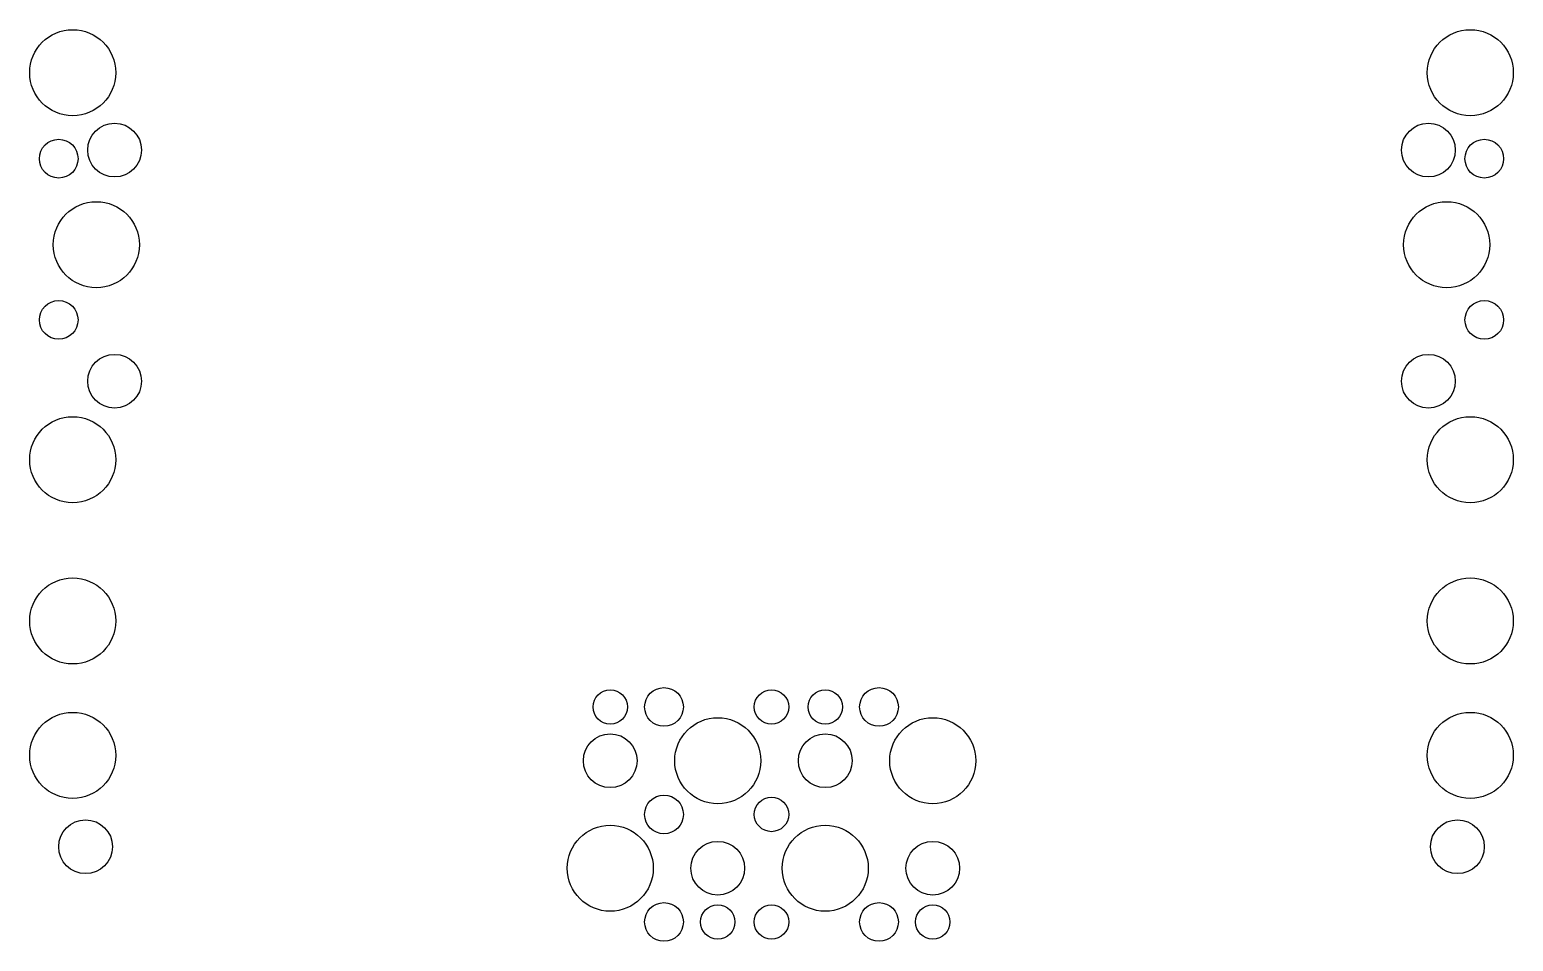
# Model space of a CAD drawing. Extents: x -690 to 690, y -448 to 400.
import ezdxf

# ---------------------------------------------------------------- set-up
doc = ezdxf.new("R2010")
doc.units = 0

msp = doc.modelspace()

# ---------------------------------------------------------------- linework, layer by layer
for centre, radius in [((-650, 360), 40), ((650, 360), 40), ((-611, 288), 25), ((611, 288), 25), ((-663, 280), 18), ((663, 280), 18), ((-628, 200), 40), ((628, 200), 40), ((-663, 130), 18), ((663, 130), 18), ((-611, 73), 25), ((611, 73), 25), ((-650, 0), 40), ((650, 0), 40), ((-650, -150), 40), ((-650, -150), 40), ((650, -150), 40), ((650, -150), 40), ((-150, -230), 16), ((-100, -230), 18), ((0, -230), 16), ((50, -230), 16), ((100, -230), 18), ((-650, -275), 40), ((-50, -280), 40), ((150, -280), 40), ((650, -275), 40), ((-150, -280), 25), ((50, -280), 25), ((-100, -330), 18), ((0, -330), 16), ((-638, -360), 25), ((-150, -380), 40), ((50, -380), 40), ((638, -360), 25), ((-50, -380), 25), ((150, -380), 25), ((-100, -430), 18), ((-50, -430), 16), ((0, -430), 16), ((100, -430), 18), ((150, -430), 16)]:
    msp.add_circle(centre, radius)

doc.saveas('drawing.dxf')
